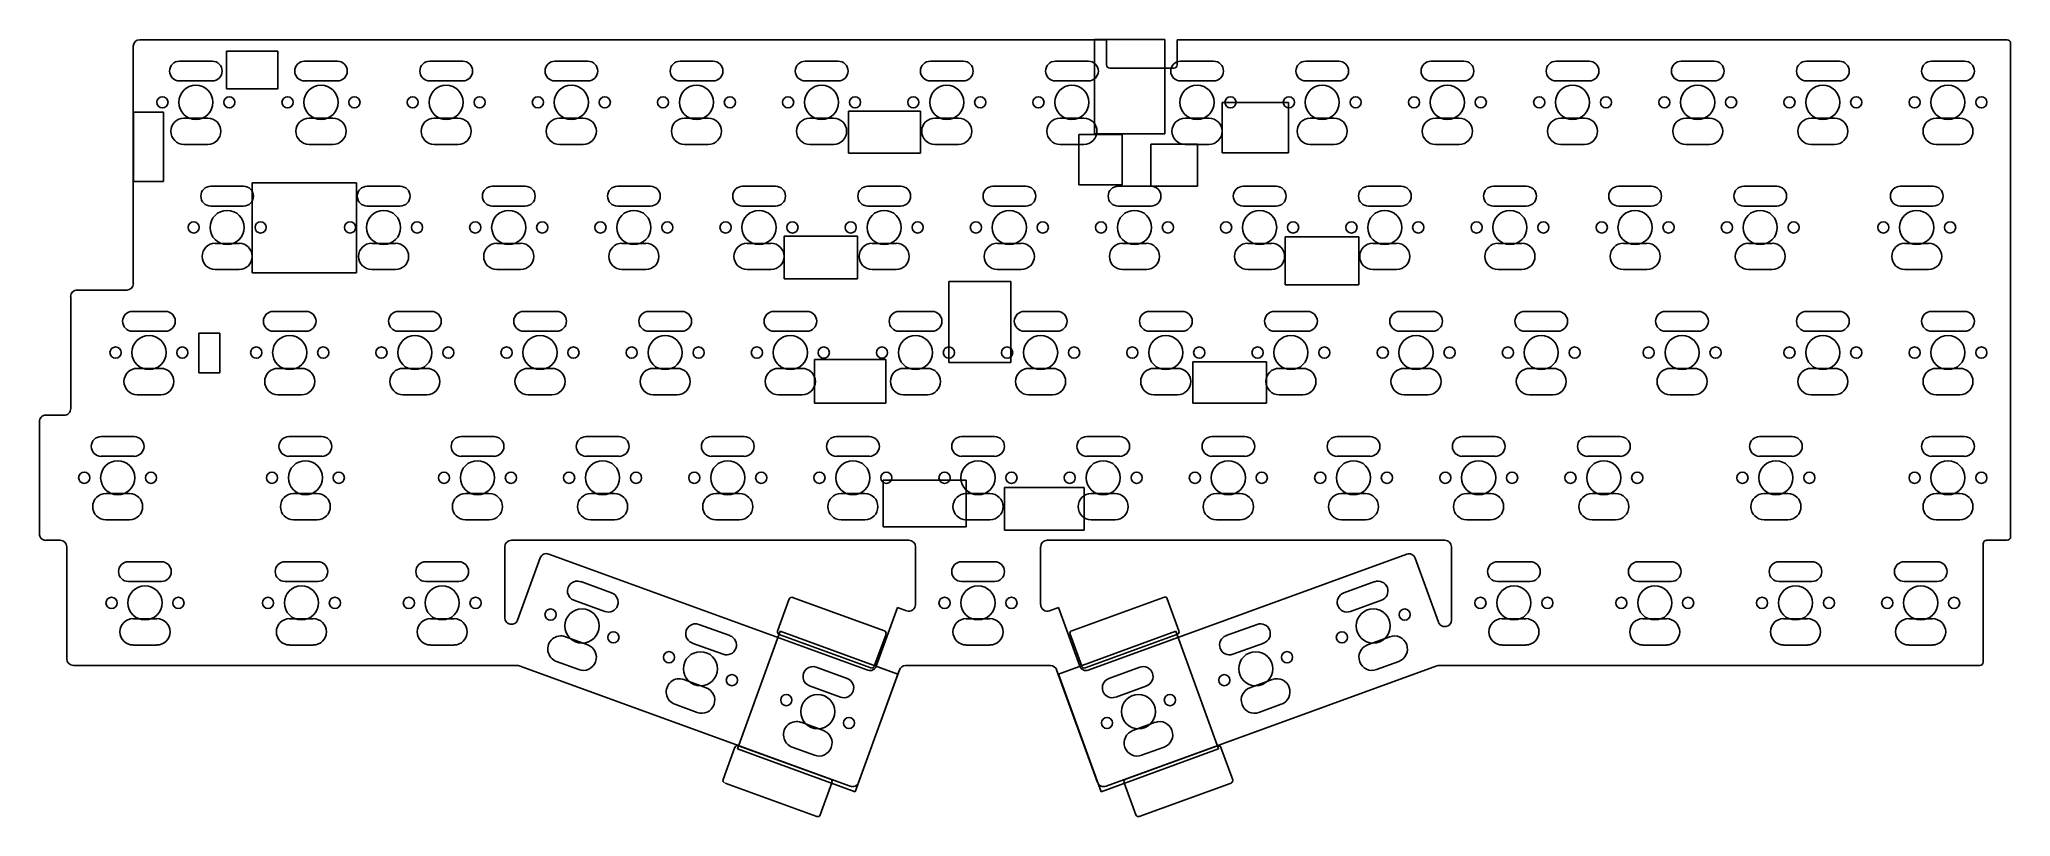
# Model space of a CAD drawing. Extents: x -0.2 to 11.6, y -4.3 to 0.4.
import ezdxf

# ---------------------------------------------------------------- set-up
doc = ezdxf.new("R2010")
doc.units = 0
doc.header["$MEASUREMENT"] = 0
doc.layers.add('BLACK', color=7, linetype='CONTINUOUS')

msp = doc.modelspace()

# ---------------------------------------------------------------- linework, layer by layer
at = {"layer": 'BLACK', "linetype": 'CONTINUOUS'}
for p, q in [((6.191, 0.374), (0.413, 0.374)), ((6.119, 0.376), (6.54, 0.376)), ((6.119, -0.188), (6.119, 0.376)), ((6.191, 0.224), (6.191, 0.374)), ((6.54, 0.376), (6.54, -0.188)), ((11.575, 0.374), (6.614, 0.374)), ((6.614, 0.374), (6.614, 0.224)), ((11.594, -2.598), (11.594, 0.354)), ((0.374, 0.335), (0.374, -1.083)), ((0.65, 0.246), (0.846, 0.246)), ((0.932, 0.306), (1.237, 0.306)), ((0.932, 0.081), (0.932, 0.306)), ((1.237, 0.306), (1.237, 0.081)), ((1.398, 0.246), (1.594, 0.246)), ((2.146, 0.246), (2.343, 0.246)), ((2.894, 0.246), (3.091, 0.246)), ((3.642, 0.246), (3.839, 0.246)), ((4.39, 0.246), (4.587, 0.246)), ((5.138, 0.246), (5.335, 0.246)), ((5.886, 0.246), (6.083, 0.246)), ((6.634, 0.246), (6.831, 0.246)), ((7.382, 0.246), (7.579, 0.246)), ((8.13, 0.246), (8.327, 0.246)), ((8.878, 0.246), (9.075, 0.246)), ((9.626, 0.246), (9.823, 0.246)), ((10.374, 0.246), (10.571, 0.246)), ((11.122, 0.246), (11.319, 0.246)), ((0.65, 0.128), (0.846, 0.128)), ((1.398, 0.128), (1.594, 0.128)), ((2.146, 0.128), (2.343, 0.128)), ((2.894, 0.128), (3.091, 0.128)), ((3.642, 0.128), (3.839, 0.128)), ((4.39, 0.128), (4.587, 0.128)), ((5.138, 0.128), (5.335, 0.128)), ((5.886, 0.128), (6.083, 0.128)), ((6.594, 0.205), (6.211, 0.205)), ((6.634, 0.128), (6.831, 0.128)), ((7.382, 0.128), (7.579, 0.128)), ((8.13, 0.128), (8.327, 0.128)), ((8.878, 0.128), (9.075, 0.128)), ((9.626, 0.128), (9.823, 0.128)), ((10.374, 0.128), (10.571, 0.128)), ((11.122, 0.128), (11.319, 0.128)), ((1.237, 0.081), (0.932, 0.081)), ((0.376, -0.059), (0.554, -0.059)), ((0.376, -0.474), (0.376, -0.059)), ((0.554, -0.059), (0.554, -0.474)), ((0.677, -0.094), (0.819, -0.094)), ((1.425, -0.094), (1.567, -0.094)), ((2.173, -0.094), (2.315, -0.094)), ((2.921, -0.094), (3.063, -0.094)), ((3.669, -0.094), (3.811, -0.094)), ((4.417, -0.094), (4.559, -0.094)), ((4.649, -0.052), (5.079, -0.052)), ((4.649, -0.304), (4.649, -0.052)), ((5.079, -0.052), (5.079, -0.304)), ((5.165, -0.094), (5.307, -0.094)), ((5.913, -0.094), (6.055, -0.094)), ((6.661, -0.094), (6.803, -0.094)), ((6.882, -0.001), (7.278, -0.001)), ((6.882, -0.302), (6.882, -0.001)), ((7.278, -0.001), (7.278, -0.302)), ((7.409, -0.094), (7.551, -0.094)), ((8.157, -0.094), (8.299, -0.094)), ((8.906, -0.094), (9.047, -0.094)), ((9.654, -0.094), (9.795, -0.094)), ((10.402, -0.094), (10.543, -0.094)), ((11.15, -0.094), (11.291, -0.094)), ((6.025, -0.193), (6.284, -0.193)), ((6.025, -0.493), (6.025, -0.193)), ((6.54, -0.188), (6.119, -0.188)), ((6.284, -0.193), (6.284, -0.493)), ((0.677, -0.252), (0.819, -0.252)), ((1.425, -0.252), (1.567, -0.252)), ((2.173, -0.252), (2.315, -0.252)), ((2.921, -0.252), (3.063, -0.252)), ((3.669, -0.252), (3.811, -0.252)), ((4.417, -0.252), (4.559, -0.252)), ((5.079, -0.304), (4.649, -0.304)), ((5.165, -0.252), (5.307, -0.252)), ((5.913, -0.252), (6.055, -0.252)), ((6.455, -0.25), (6.734, -0.25)), ((6.455, -0.502), (6.455, -0.25)), ((6.661, -0.252), (6.803, -0.252)), ((6.734, -0.25), (6.734, -0.502)), ((7.278, -0.302), (6.882, -0.302)), ((7.409, -0.252), (7.551, -0.252)), ((8.157, -0.252), (8.299, -0.252)), ((8.906, -0.252), (9.047, -0.252)), ((9.654, -0.252), (9.795, -0.252)), ((10.402, -0.252), (10.543, -0.252)), ((11.15, -0.252), (11.291, -0.252)), ((0.554, -0.474), (0.376, -0.474)), ((0.837, -0.502), (1.033, -0.502)), ((1.085, -0.481), (1.709, -0.481)), ((1.085, -1.019), (1.085, -0.481)), ((1.709, -0.481), (1.709, -1.019)), ((1.772, -0.502), (1.969, -0.502)), ((2.52, -0.502), (2.717, -0.502)), ((3.268, -0.502), (3.465, -0.502)), ((4.016, -0.502), (4.213, -0.502)), ((4.764, -0.502), (4.961, -0.502)), ((5.512, -0.502), (5.709, -0.502)), ((6.284, -0.493), (6.025, -0.493)), ((6.26, -0.502), (6.457, -0.502)), ((6.734, -0.502), (6.455, -0.502)), ((7.008, -0.502), (7.205, -0.502)), ((7.756, -0.502), (7.953, -0.502)), ((8.504, -0.502), (8.701, -0.502)), ((9.252, -0.502), (9.449, -0.502)), ((10, -0.502), (10.197, -0.502)), ((10.935, -0.502), (11.132, -0.502)), ((0.837, -0.62), (1.033, -0.62)), ((1.772, -0.62), (1.969, -0.62)), ((2.52, -0.62), (2.717, -0.62)), ((3.268, -0.62), (3.465, -0.62)), ((4.016, -0.62), (4.213, -0.62)), ((4.764, -0.62), (4.961, -0.62)), ((5.512, -0.62), (5.709, -0.62)), ((6.26, -0.62), (6.457, -0.62)), ((7.008, -0.62), (7.205, -0.62)), ((7.756, -0.62), (7.953, -0.62)), ((8.504, -0.62), (8.701, -0.62)), ((9.252, -0.62), (9.449, -0.62)), ((10, -0.62), (10.197, -0.62)), ((10.935, -0.62), (11.132, -0.62)), ((4.265, -0.801), (4.703, -0.801)), ((4.265, -1.055), (4.265, -0.801)), ((4.703, -0.801), (4.703, -1.055)), ((7.258, -0.804), (7.7, -0.804)), ((7.258, -1.091), (7.258, -0.804)), ((7.7, -0.804), (7.7, -1.091)), ((0.864, -0.843), (1.006, -0.843)), ((1.799, -0.843), (1.941, -0.843)), ((2.547, -0.843), (2.689, -0.843)), ((3.295, -0.843), (3.437, -0.843)), ((4.043, -0.843), (4.185, -0.843)), ((4.791, -0.843), (4.933, -0.843)), ((5.539, -0.843), (5.681, -0.843)), ((6.287, -0.843), (6.429, -0.843)), ((7.035, -0.843), (7.177, -0.843)), ((7.783, -0.843), (7.925, -0.843)), ((8.531, -0.843), (8.673, -0.843)), ((9.28, -0.843), (9.421, -0.843)), ((10.028, -0.843), (10.169, -0.843)), ((10.963, -0.843), (11.104, -0.843)), ((0.864, -1), (1.006, -1)), ((1.709, -1.019), (1.085, -1.019)), ((1.799, -1), (1.941, -1)), ((2.547, -1), (2.689, -1)), ((3.295, -1), (3.437, -1)), ((4.043, -1), (4.185, -1)), ((4.703, -1.055), (4.265, -1.055)), ((4.791, -1), (4.933, -1)), ((5.539, -1), (5.681, -1)), ((6.287, -1), (6.429, -1)), ((7.035, -1), (7.177, -1)), ((7.783, -1), (7.925, -1)), ((8.531, -1), (8.673, -1)), ((9.28, -1), (9.421, -1)), ((10.028, -1), (10.169, -1)), ((10.963, -1), (11.104, -1)), ((0, -1.831), (0, -1.161)), ((0.039, -1.122), (0.335, -1.122)), ((5.249, -1.072), (5.619, -1.072)), ((5.249, -1.555), (5.249, -1.072)), ((5.619, -1.072), (5.619, -1.555)), ((7.7, -1.091), (7.258, -1.091)), ((0.369, -1.25), (0.566, -1.25)), ((1.211, -1.25), (1.407, -1.25)), ((1.959, -1.25), (2.156, -1.25)), ((2.707, -1.25), (2.904, -1.25)), ((3.455, -1.25), (3.652, -1.25)), ((4.203, -1.25), (4.4, -1.25)), ((4.951, -1.25), (5.148, -1.25)), ((5.699, -1.25), (5.896, -1.25)), ((6.447, -1.25), (6.644, -1.25)), ((7.195, -1.25), (7.392, -1.25)), ((7.943, -1.25), (8.14, -1.25)), ((8.691, -1.25), (8.888, -1.25)), ((9.532, -1.25), (9.729, -1.25)), ((10.374, -1.25), (10.571, -1.25)), ((11.122, -1.25), (11.319, -1.25)), ((0.369, -1.368), (0.566, -1.368)), ((0.765, -1.379), (0.892, -1.379)), ((0.765, -1.616), (0.765, -1.379)), ((0.892, -1.379), (0.892, -1.616)), ((1.211, -1.368), (1.407, -1.368)), ((1.959, -1.368), (2.156, -1.368)), ((2.707, -1.368), (2.904, -1.368)), ((3.455, -1.368), (3.652, -1.368)), ((4.203, -1.368), (4.4, -1.368)), ((4.951, -1.368), (5.148, -1.368)), ((5.699, -1.368), (5.896, -1.368)), ((6.447, -1.368), (6.644, -1.368)), ((7.195, -1.368), (7.392, -1.368)), ((7.943, -1.368), (8.14, -1.368)), ((8.691, -1.368), (8.888, -1.368)), ((9.532, -1.368), (9.729, -1.368)), ((10.374, -1.368), (10.571, -1.368)), ((11.122, -1.368), (11.319, -1.368)), ((0.397, -1.591), (0.538, -1.591)), ((0.892, -1.616), (0.765, -1.616)), ((1.238, -1.591), (1.38, -1.591)), ((1.986, -1.591), (2.128, -1.591)), ((2.734, -1.591), (2.876, -1.591)), ((3.482, -1.591), (3.624, -1.591)), ((4.23, -1.591), (4.372, -1.591)), ((4.446, -1.537), (4.872, -1.537)), ((4.446, -1.799), (4.446, -1.537)), ((4.872, -1.537), (4.872, -1.799)), ((4.978, -1.591), (5.12, -1.591)), ((5.619, -1.555), (5.249, -1.555)), ((5.726, -1.591), (5.868, -1.591)), ((6.474, -1.591), (6.616, -1.591)), ((6.707, -1.552), (7.148, -1.552)), ((6.707, -1.799), (6.707, -1.552)), ((7.148, -1.552), (7.148, -1.799)), ((7.222, -1.591), (7.364, -1.591)), ((7.97, -1.591), (8.112, -1.591)), ((8.719, -1.591), (8.86, -1.591)), ((9.56, -1.591), (9.702, -1.591)), ((10.402, -1.591), (10.543, -1.591)), ((11.15, -1.591), (11.291, -1.591)), ((0.397, -1.748), (0.538, -1.748)), ((1.238, -1.748), (1.38, -1.748)), ((1.986, -1.748), (2.128, -1.748)), ((2.734, -1.748), (2.876, -1.748)), ((3.482, -1.748), (3.624, -1.748)), ((4.23, -1.748), (4.372, -1.748)), ((4.978, -1.748), (5.12, -1.748)), ((5.726, -1.748), (5.868, -1.748)), ((6.474, -1.748), (6.616, -1.748)), ((7.222, -1.748), (7.364, -1.748)), ((7.97, -1.748), (8.112, -1.748)), ((8.719, -1.748), (8.86, -1.748)), ((9.56, -1.748), (9.702, -1.748)), ((10.402, -1.748), (10.543, -1.748)), ((11.15, -1.748), (11.291, -1.748)), ((-0.148, -1.87), (-0.039, -1.87)), ((4.872, -1.799), (4.446, -1.799)), ((7.148, -1.799), (6.707, -1.799)), ((-0.187, -2.579), (-0.187, -1.909)), ((0.182, -1.998), (0.379, -1.998)), ((1.304, -1.998), (1.501, -1.998)), ((2.333, -1.998), (2.53, -1.998)), ((3.081, -1.998), (3.278, -1.998)), ((3.829, -1.998), (4.026, -1.998)), ((4.577, -1.998), (4.774, -1.998)), ((5.325, -1.998), (5.522, -1.998)), ((6.073, -1.998), (6.27, -1.998)), ((6.821, -1.998), (7.018, -1.998)), ((7.569, -1.998), (7.766, -1.998)), ((8.317, -1.998), (8.514, -1.998)), ((9.065, -1.998), (9.262, -1.998)), ((10.094, -1.998), (10.29, -1.998)), ((11.122, -1.998), (11.319, -1.998)), ((0.182, -2.116), (0.379, -2.116)), ((1.304, -2.116), (1.501, -2.116)), ((2.333, -2.116), (2.53, -2.116)), ((3.081, -2.116), (3.278, -2.116)), ((3.829, -2.116), (4.026, -2.116)), ((4.577, -2.116), (4.774, -2.116)), ((5.325, -2.116), (5.522, -2.116)), ((6.073, -2.116), (6.27, -2.116)), ((6.821, -2.116), (7.018, -2.116)), ((7.569, -2.116), (7.766, -2.116)), ((8.317, -2.116), (8.514, -2.116)), ((9.065, -2.116), (9.262, -2.116)), ((10.094, -2.116), (10.29, -2.116)), ((11.122, -2.116), (11.319, -2.116)), ((0.21, -2.339), (0.351, -2.339)), ((1.332, -2.339), (1.473, -2.339)), ((2.36, -2.339), (2.502, -2.339)), ((3.108, -2.339), (3.25, -2.339)), ((3.856, -2.339), (3.998, -2.339)), ((4.604, -2.339), (4.746, -2.339)), ((4.857, -2.259), (5.352, -2.259)), ((4.857, -2.537), (4.857, -2.259)), ((5.352, -2.259), (5.352, -2.537)), ((5.352, -2.339), (5.494, -2.339)), ((5.581, -2.303), (6.057, -2.303)), ((5.581, -2.558), (5.581, -2.303)), ((6.057, -2.303), (6.057, -2.558)), ((6.1, -2.339), (6.242, -2.339)), ((6.848, -2.339), (6.99, -2.339)), ((7.596, -2.339), (7.738, -2.339)), ((8.344, -2.339), (8.486, -2.339)), ((9.093, -2.339), (9.234, -2.339)), ((10.121, -2.339), (10.263, -2.339)), ((11.15, -2.339), (11.291, -2.339)), ((0.21, -2.496), (0.351, -2.496)), ((1.332, -2.496), (1.473, -2.496)), ((2.36, -2.496), (2.502, -2.496)), ((3.108, -2.496), (3.25, -2.496)), ((3.856, -2.496), (3.998, -2.496)), ((4.604, -2.496), (4.746, -2.496)), ((5.352, -2.537), (4.857, -2.537)), ((5.352, -2.496), (5.494, -2.496)), ((6.057, -2.558), (5.581, -2.558)), ((6.1, -2.496), (6.242, -2.496)), ((6.848, -2.496), (6.99, -2.496)), ((7.596, -2.496), (7.738, -2.496)), ((8.344, -2.496), (8.486, -2.496)), ((9.093, -2.496), (9.234, -2.496)), ((10.121, -2.496), (10.263, -2.496)), ((11.15, -2.496), (11.291, -2.496)), ((-0.063, -2.618), (-0.148, -2.618)), ((-0.024, -3.327), (-0.024, -2.657)), ((2.594, -2.657), (2.594, -3.081)), ((4.675, -2.618), (2.634, -2.618)), ((2.857, -2.7), (4.764, -3.394)), ((5.01, -2.618), (4.675, -2.618)), ((5.049, -3.002), (5.049, -2.657)), ((5.797, -3.002), (5.797, -2.657)), ((5.837, -2.618), (6.171, -2.618)), ((7.985, -2.701), (6.082, -3.394)), ((6.171, -2.618), (8.213, -2.618)), ((8.252, -2.657), (8.252, -3.095)), ((11.431, -3.346), (11.431, -2.638)), ((11.451, -2.618), (11.575, -2.618)), ((0.345, -2.746), (0.542, -2.746)), ((1.281, -2.746), (1.477, -2.746)), ((2.122, -2.746), (2.319, -2.746)), ((2.671, -3.095), (2.806, -2.723)), ((5.325, -2.746), (5.522, -2.746)), ((8.176, -3.108), (8.036, -2.725)), ((8.528, -2.746), (8.724, -2.746)), ((9.369, -2.746), (9.566, -2.746)), ((10.211, -2.746), (10.407, -2.746)), ((10.959, -2.746), (11.156, -2.746)), ((0.345, -2.864), (0.542, -2.864)), ((1.281, -2.864), (1.477, -2.864)), ((2.122, -2.864), (2.319, -2.864)), ((3.048, -2.865), (3.233, -2.932)), ((5.325, -2.864), (5.522, -2.864)), ((7.609, -2.932), (7.794, -2.865)), ((8.528, -2.864), (8.724, -2.864)), ((9.369, -2.864), (9.566, -2.864)), ((10.211, -2.864), (10.407, -2.864)), ((10.959, -2.864), (11.156, -2.864)), ((3.007, -2.976), (3.192, -3.043)), ((4.295, -2.968), (4.225, -3.161)), ((4.315, -2.959), (4.864, -3.159)), ((4.815, -3.37), (4.942, -3.02)), ((4.942, -3.02), (4.996, -3.039)), ((5.904, -3.02), (5.85, -3.039)), ((6.032, -3.37), (5.904, -3.02)), ((6.531, -2.959), (5.983, -3.159)), ((6.554, -2.967), (6.624, -3.16)), ((7.649, -3.043), (7.834, -2.976)), ((0.373, -3.087), (0.515, -3.087)), ((1.308, -3.087), (1.45, -3.087)), ((2.15, -3.087), (2.291, -3.087)), ((3.755, -3.121), (3.94, -3.188)), ((3.985, -3.865), (4.241, -3.162)), ((4.234, -3.181), (4.783, -3.381)), ((4.241, -3.162), (4.944, -3.418)), ((4.803, -3.371), (4.873, -3.179)), ((5.352, -3.087), (5.494, -3.087)), ((5.903, -3.418), (6.605, -3.162)), ((5.973, -3.179), (6.043, -3.371)), ((6.612, -3.181), (6.064, -3.381)), ((6.605, -3.162), (6.861, -3.865)), ((6.906, -3.188), (7.091, -3.121)), ((8.555, -3.087), (8.697, -3.087)), ((9.397, -3.087), (9.538, -3.087)), ((10.238, -3.087), (10.38, -3.087)), ((10.986, -3.087), (11.128, -3.087)), ((0.373, -3.244), (0.515, -3.244)), ((1.308, -3.244), (1.45, -3.244)), ((2.15, -3.244), (2.291, -3.244)), ((2.957, -3.194), (3.09, -3.243)), ((3.715, -3.232), (3.9, -3.299)), ((5.352, -3.244), (5.494, -3.244)), ((6.946, -3.299), (7.131, -3.232)), ((7.751, -3.243), (7.884, -3.194)), ((8.555, -3.244), (8.697, -3.244)), ((9.397, -3.244), (9.538, -3.244)), ((10.238, -3.244), (10.38, -3.244)), ((10.986, -3.244), (11.128, -3.244)), ((2.667, -3.366), (0.016, -3.366)), ((4.658, -4.088), (2.68, -3.369)), ((2.903, -3.342), (3.037, -3.391)), ((4.456, -3.377), (4.641, -3.444)), ((4.953, -3.392), (4.709, -4.065)), ((5.423, -3.366), (4.99, -3.366)), ((5.423, -3.366), (5.856, -3.366)), ((5.893, -3.392), (6.138, -4.065)), ((6.188, -4.088), (8.166, -3.369)), ((6.205, -3.444), (6.39, -3.377)), ((7.805, -3.391), (7.938, -3.342)), ((8.18, -3.366), (11.411, -3.366)), ((3.665, -3.45), (3.798, -3.499)), ((4.416, -3.488), (4.601, -3.555)), ((4.944, -3.418), (4.688, -4.121)), ((6.158, -4.121), (5.903, -3.418)), ((6.246, -3.555), (6.431, -3.488)), ((7.048, -3.499), (7.182, -3.45)), ((3.611, -3.598), (3.744, -3.647)), ((7.102, -3.647), (7.235, -3.598)), ((4.366, -3.706), (4.499, -3.755)), ((6.348, -3.755), (6.481, -3.706)), ((3.899, -4.048), (3.969, -3.855)), ((4.688, -4.121), (3.985, -3.865)), ((3.992, -3.847), (4.541, -4.046)), ((4.312, -3.854), (4.445, -3.903)), ((6.861, -3.865), (6.158, -4.121)), ((6.855, -3.847), (6.306, -4.046)), ((6.401, -3.903), (6.535, -3.854)), ((6.945, -4.049), (6.875, -3.856)), ((3.911, -4.069), (4.46, -4.268)), ((4.48, -4.259), (4.55, -4.067)), ((6.296, -4.067), (6.366, -4.259)), ((6.935, -4.069), (6.387, -4.268))]:
    msp.add_line(p, q, dxfattribs=at)
at = {"layer": 'BLACK'}
for centre, radius in [((0.548, 0), 0.0335), ((0.748, 0), 0.102), ((0.948, 0), 0.0335), ((1.296, 0), 0.0335), ((1.496, 0), 0.102), ((1.696, 0), 0.0335), ((2.044, 0), 0.0335), ((2.244, 0), 0.102), ((2.444, 0), 0.0335), ((2.792, 0), 0.0335), ((2.992, 0), 0.102), ((3.192, 0), 0.0335), ((3.54, 0), 0.0335), ((3.74, 0), 0.102), ((3.94, 0), 0.0335), ((4.288, 0), 0.0335), ((4.488, 0), 0.102), ((4.688, 0), 0.0335), ((5.036, 0), 0.0335), ((5.236, 0), 0.102), ((5.436, 0), 0.0335), ((5.784, 0), 0.0335), ((5.984, 0), 0.102), ((6.732, 0), 0.102), ((6.932, 0), 0.0335), ((7.281, 0), 0.0335), ((7.48, 0), 0.102), ((7.68, 0), 0.0335), ((8.029, 0), 0.0335), ((8.228, 0), 0.102), ((8.428, 0), 0.0335), ((8.777, 0), 0.0335), ((8.976, 0), 0.102), ((9.176, 0), 0.0335), ((9.525, 0), 0.0335), ((9.724, 0), 0.102), ((9.924, 0), 0.0335), ((10.273, 0), 0.0335), ((10.472, 0), 0.102), ((10.672, 0), 0.0335), ((11.021, 0), 0.0335), ((11.22, 0), 0.102), ((11.42, 0), 0.0335), ((0.935, -0.748), 0.102), ((1.87, -0.748), 0.102), ((2.618, -0.748), 0.102), ((3.366, -0.748), 0.102), ((4.114, -0.748), 0.102), ((4.862, -0.748), 0.102), ((5.61, -0.748), 0.102), ((6.358, -0.748), 0.102), ((7.106, -0.748), 0.102), ((7.854, -0.748), 0.102), ((8.602, -0.748), 0.102), ((9.35, -0.748), 0.102), ((10.098, -0.748), 0.102), ((11.033, -0.748), 0.102), ((0.735, -0.748), 0.0335), ((1.135, -0.748), 0.0335), ((1.67, -0.748), 0.0335), ((2.07, -0.748), 0.0335), ((2.418, -0.748), 0.0335), ((2.818, -0.748), 0.0335), ((3.166, -0.748), 0.0335), ((3.566, -0.748), 0.0335), ((3.914, -0.748), 0.0335), ((4.314, -0.748), 0.0335), ((4.662, -0.748), 0.0335), ((5.062, -0.748), 0.0335), ((5.41, -0.748), 0.0335), ((5.81, -0.748), 0.0335), ((6.158, -0.748), 0.0335), ((6.558, -0.748), 0.0335), ((6.906, -0.748), 0.0335), ((7.306, -0.748), 0.0335), ((7.655, -0.748), 0.0335), ((8.054, -0.748), 0.0335), ((8.403, -0.748), 0.0335), ((8.802, -0.748), 0.0335), ((9.151, -0.748), 0.0335), ((9.55, -0.748), 0.0335), ((9.899, -0.748), 0.0335), ((10.298, -0.748), 0.0335), ((10.834, -0.748), 0.0335), ((11.233, -0.748), 0.0335), ((0.468, -1.496), 0.102), ((1.309, -1.496), 0.102), ((2.057, -1.496), 0.102), ((2.805, -1.496), 0.102), ((3.553, -1.496), 0.102), ((4.301, -1.496), 0.102), ((5.049, -1.496), 0.102), ((5.797, -1.496), 0.102), ((6.545, -1.496), 0.102), ((7.293, -1.496), 0.102), ((8.041, -1.496), 0.102), ((8.789, -1.496), 0.102), ((9.631, -1.496), 0.102), ((10.472, -1.496), 0.102), ((11.22, -1.496), 0.102), ((0.268, -1.496), 0.0335), ((0.667, -1.496), 0.0335), ((1.109, -1.496), 0.0335), ((1.509, -1.496), 0.0335), ((1.857, -1.496), 0.0335), ((2.257, -1.496), 0.0335), ((2.605, -1.496), 0.0335), ((3.005, -1.496), 0.0335), ((3.353, -1.496), 0.0335), ((3.753, -1.496), 0.0335), ((4.101, -1.496), 0.0335), ((4.501, -1.496), 0.0335), ((4.849, -1.496), 0.0335), ((5.249, -1.496), 0.0335), ((5.597, -1.496), 0.0335), ((5.997, -1.496), 0.0335), ((6.345, -1.496), 0.0335), ((6.745, -1.496), 0.0335), ((7.094, -1.496), 0.0335), ((7.493, -1.496), 0.0335), ((7.842, -1.496), 0.0335), ((8.241, -1.496), 0.0335), ((8.59, -1.496), 0.0335), ((8.989, -1.496), 0.0335), ((9.431, -1.496), 0.0335), ((9.831, -1.496), 0.0335), ((10.273, -1.496), 0.0335), ((10.672, -1.496), 0.0335), ((11.021, -1.496), 0.0335), ((11.42, -1.496), 0.0335), ((0.081, -2.244), 0.0335), ((0.281, -2.244), 0.102), ((0.48, -2.244), 0.0335), ((1.203, -2.244), 0.0335), ((1.403, -2.244), 0.102), ((1.602, -2.244), 0.0335), ((2.231, -2.244), 0.0335), ((2.431, -2.244), 0.102), ((2.631, -2.244), 0.0335), ((2.979, -2.244), 0.0335), ((3.179, -2.244), 0.102), ((3.379, -2.244), 0.0335), ((3.727, -2.244), 0.0335), ((3.927, -2.244), 0.102), ((4.127, -2.244), 0.0335), ((4.475, -2.244), 0.0335), ((4.675, -2.244), 0.102), ((4.875, -2.244), 0.0335), ((5.223, -2.244), 0.0335), ((5.423, -2.244), 0.102), ((5.623, -2.244), 0.0335), ((5.971, -2.244), 0.0335), ((6.171, -2.244), 0.102), ((6.371, -2.244), 0.0335), ((6.719, -2.244), 0.0335), ((6.919, -2.244), 0.102), ((7.119, -2.244), 0.0335), ((7.468, -2.244), 0.0335), ((7.667, -2.244), 0.102), ((7.867, -2.244), 0.0335), ((8.216, -2.244), 0.0335), ((8.415, -2.244), 0.102), ((8.615, -2.244), 0.0335), ((8.964, -2.244), 0.0335), ((9.163, -2.244), 0.102), ((9.363, -2.244), 0.0335), ((9.992, -2.244), 0.0335), ((10.192, -2.244), 0.102), ((10.392, -2.244), 0.0335), ((11.021, -2.244), 0.0335), ((11.22, -2.244), 0.102), ((11.42, -2.244), 0.0335), ((0.444, -2.992), 0.102), ((1.379, -2.992), 0.102), ((2.22, -2.992), 0.102), ((5.423, -2.992), 0.102), ((8.626, -2.992), 0.102), ((9.468, -2.992), 0.102), ((10.309, -2.992), 0.102), ((11.057, -2.992), 0.102), ((0.244, -2.992), 0.0335), ((0.644, -2.992), 0.0335), ((1.179, -2.992), 0.0335), ((1.579, -2.992), 0.0335), ((2.021, -2.992), 0.0335), ((2.42, -2.992), 0.0335), ((2.868, -3.062), 0.0335), ((3.056, -3.13), 0.102), ((5.223, -2.992), 0.0335), ((5.623, -2.992), 0.0335), ((7.785, -3.13), 0.102), ((7.973, -3.062), 0.0335), ((8.426, -2.992), 0.0335), ((8.826, -2.992), 0.0335), ((9.268, -2.992), 0.0335), ((9.667, -2.992), 0.0335), ((10.109, -2.992), 0.0335), ((10.509, -2.992), 0.0335), ((10.857, -2.992), 0.0335), ((11.257, -2.992), 0.0335), ((3.244, -3.198), 0.0335), ((7.598, -3.198), 0.0335), ((3.576, -3.317), 0.0335), ((3.764, -3.386), 0.102), ((7.083, -3.386), 0.102), ((7.27, -3.317), 0.0335), ((3.952, -3.454), 0.0335), ((6.895, -3.454), 0.0335), ((4.277, -3.573), 0.0335), ((4.465, -3.642), 0.102), ((6.382, -3.642), 0.102), ((6.57, -3.573), 0.0335), ((4.652, -3.71), 0.0335), ((6.194, -3.71), 0.0335)]:
    msp.add_circle(centre, radius, dxfattribs=at)
for centre, radius, start, end in [((0.413, 0.335), 0.0394, 90, 180), ((11.575, 0.354), 0.0197, 0, 90), ((0.65, 0.187), 0.0591, -270, -90), ((0.846, 0.187), 0.0591, -90, 90), ((1.398, 0.187), 0.0591, -270, -90), ((1.594, 0.187), 0.0591, -90, 90), ((2.146, 0.187), 0.0591, -270, -90), ((2.343, 0.187), 0.0591, -90, 90), ((2.894, 0.187), 0.0591, -270, -90), ((3.091, 0.187), 0.0591, -90, 90), ((3.642, 0.187), 0.0591, -270, -90), ((3.839, 0.187), 0.0591, -90, 90), ((4.39, 0.187), 0.0591, -270, -90), ((4.587, 0.187), 0.0591, -90, 90), ((5.138, 0.187), 0.0591, -270, -90), ((5.335, 0.187), 0.0591, -90, 90), ((5.886, 0.187), 0.0591, -270, -90), ((6.083, 0.187), 0.0591, -90, 90), ((6.634, 0.187), 0.0591, -270, -90), ((6.831, 0.187), 0.0591, -90, 90), ((7.382, 0.187), 0.0591, -270, -90), ((7.579, 0.187), 0.0591, -90, 90), ((8.13, 0.187), 0.0591, -270, -90), ((8.327, 0.187), 0.0591, -90, 90), ((8.878, 0.187), 0.0591, -270, -90), ((9.075, 0.187), 0.0591, -90, 90), ((9.626, 0.187), 0.0591, -270, -90), ((9.823, 0.187), 0.0591, -90, 90), ((10.374, 0.187), 0.0591, -270, -90), ((10.571, 0.187), 0.0591, -90, 90), ((11.122, 0.187), 0.0591, -270, -90), ((11.319, 0.187), 0.0591, -90, 90), ((6.211, 0.224), 0.0197, -180, -90), ((6.594, 0.224), 0.0197, -90, 0), ((0.677, -0.173), 0.0787, -270, -90), ((0.819, -0.173), 0.0787, -90, 90), ((1.425, -0.173), 0.0787, -270, -90), ((1.567, -0.173), 0.0787, -90, 90), ((2.173, -0.173), 0.0787, -270, -90), ((2.315, -0.173), 0.0787, -90, 90), ((2.921, -0.173), 0.0787, -270, -90), ((3.063, -0.173), 0.0787, -90, 90), ((3.669, -0.173), 0.0787, -270, -90), ((3.811, -0.173), 0.0787, -90, 90), ((4.417, -0.173), 0.0787, -270, -90), ((4.559, -0.173), 0.0787, -90, 90), ((5.165, -0.173), 0.0787, -270, -90), ((5.307, -0.173), 0.0787, -90, 90), ((5.913, -0.173), 0.0787, -270, -90), ((6.055, -0.173), 0.0787, -90, 90), ((6.661, -0.173), 0.0787, -270, -90), ((6.803, -0.173), 0.0787, -90, 90), ((7.409, -0.173), 0.0787, -270, -90), ((7.551, -0.173), 0.0787, -90, 90), ((8.157, -0.173), 0.0787, -270, -90), ((8.299, -0.173), 0.0787, -90, 90), ((8.906, -0.173), 0.0787, -270, -90), ((9.047, -0.173), 0.0787, -90, 90), ((9.654, -0.173), 0.0787, -270, -90), ((9.795, -0.173), 0.0787, -90, 90), ((10.402, -0.173), 0.0787, -270, -90), ((10.543, -0.173), 0.0787, -90, 90), ((11.15, -0.173), 0.0787, -270, -90), ((11.291, -0.173), 0.0787, -90, 90), ((0.837, -0.561), 0.0591, -270, -90), ((1.033, -0.561), 0.0591, -90, 90), ((1.772, -0.561), 0.0591, -270, -90), ((1.969, -0.561), 0.0591, -90, 90), ((2.52, -0.561), 0.0591, -270, -90), ((2.717, -0.561), 0.0591, -90, 90), ((3.268, -0.561), 0.0591, -270, -90), ((3.465, -0.561), 0.0591, -90, 90), ((4.016, -0.561), 0.0591, -270, -90), ((4.213, -0.561), 0.0591, -90, 90), ((4.764, -0.561), 0.0591, -270, -90), ((4.961, -0.561), 0.0591, -90, 90), ((5.512, -0.561), 0.0591, -270, -90), ((5.709, -0.561), 0.0591, -90, 90), ((6.26, -0.561), 0.0591, -270, -90), ((6.457, -0.561), 0.0591, -90, 90), ((7.008, -0.561), 0.0591, -270, -90), ((7.205, -0.561), 0.0591, -90, 90), ((7.756, -0.561), 0.0591, -270, -90), ((7.953, -0.561), 0.0591, -90, 90), ((8.504, -0.561), 0.0591, -270, -90), ((8.701, -0.561), 0.0591, -90, 90), ((9.252, -0.561), 0.0591, -270, -90), ((9.449, -0.561), 0.0591, -90, 90), ((10, -0.561), 0.0591, -270, -90), ((10.197, -0.561), 0.0591, -90, 90), ((10.935, -0.561), 0.0591, -270, -90), ((11.132, -0.561), 0.0591, -90, 90), ((0.864, -0.921), 0.0787, -270, -90), ((1.006, -0.921), 0.0787, -90, 90), ((1.799, -0.921), 0.0787, -270, -90), ((1.941, -0.921), 0.0787, -90, 90), ((2.547, -0.921), 0.0787, -270, -90), ((2.689, -0.921), 0.0787, -90, 90), ((3.295, -0.921), 0.0787, -270, -90), ((3.437, -0.921), 0.0787, -90, 90), ((4.043, -0.921), 0.0787, -270, -90), ((4.185, -0.921), 0.0787, -90, 90), ((4.791, -0.921), 0.0787, -270, -90), ((4.933, -0.921), 0.0787, -90, 90), ((5.539, -0.921), 0.0787, -270, -90), ((5.681, -0.921), 0.0787, -90, 90), ((6.287, -0.921), 0.0787, -270, -90), ((6.429, -0.921), 0.0787, -90, 90), ((7.035, -0.921), 0.0787, -270, -90), ((7.177, -0.921), 0.0787, -90, 90), ((7.783, -0.921), 0.0787, -270, -90), ((7.925, -0.921), 0.0787, -90, 90), ((8.531, -0.921), 0.0787, -270, -90), ((8.673, -0.921), 0.0787, -90, 90), ((9.28, -0.921), 0.0787, -270, -90), ((9.421, -0.921), 0.0787, -90, 90), ((10.028, -0.921), 0.0787, -270, -90), ((10.169, -0.921), 0.0787, -90, 90), ((10.963, -0.921), 0.0787, -270, -90), ((11.104, -0.921), 0.0787, -90, 90), ((0.039, -1.161), 0.0394, 90, 180), ((0.335, -1.083), 0.0394, -90, 0), ((0.369, -1.309), 0.0591, -270, -90), ((0.566, -1.309), 0.0591, -90, 90), ((1.211, -1.309), 0.0591, -270, -90), ((1.407, -1.309), 0.0591, -90, 90), ((1.959, -1.309), 0.0591, -270, -90), ((2.156, -1.309), 0.0591, -90, 90), ((2.707, -1.309), 0.0591, -270, -90), ((2.904, -1.309), 0.0591, -90, 90), ((3.455, -1.309), 0.0591, -270, -90), ((3.652, -1.309), 0.0591, -90, 90), ((4.203, -1.309), 0.0591, -270, -90), ((4.4, -1.309), 0.0591, -90, 90), ((4.951, -1.309), 0.0591, -270, -90), ((5.148, -1.309), 0.0591, -90, 90), ((5.699, -1.309), 0.0591, -270, -90), ((5.896, -1.309), 0.0591, -90, 90), ((6.447, -1.309), 0.0591, -270, -90), ((6.644, -1.309), 0.0591, -90, 90), ((7.195, -1.309), 0.0591, -270, -90), ((7.392, -1.309), 0.0591, -90, 90), ((7.943, -1.309), 0.0591, -270, -90), ((8.14, -1.309), 0.0591, -90, 90), ((8.691, -1.309), 0.0591, -270, -90), ((8.888, -1.309), 0.0591, -90, 90), ((9.532, -1.309), 0.0591, -270, -90), ((9.729, -1.309), 0.0591, -90, 90), ((10.374, -1.309), 0.0591, -270, -90), ((10.571, -1.309), 0.0591, -90, 90), ((11.122, -1.309), 0.0591, -270, -90), ((11.319, -1.309), 0.0591, -90, 90), ((0.397, -1.669), 0.0787, -270, -90), ((0.538, -1.669), 0.0787, -90, 90), ((1.238, -1.669), 0.0787, -270, -90), ((1.38, -1.669), 0.0787, -90, 90), ((1.986, -1.669), 0.0787, -270, -90), ((2.128, -1.669), 0.0787, -90, 90), ((2.734, -1.669), 0.0787, -270, -90), ((2.876, -1.669), 0.0787, -90, 90), ((3.482, -1.669), 0.0787, -270, -90), ((3.624, -1.669), 0.0787, -90, 90), ((4.23, -1.669), 0.0787, -270, -90), ((4.372, -1.669), 0.0787, -90, 90), ((4.978, -1.669), 0.0787, -270, -90), ((5.12, -1.669), 0.0787, -90, 90), ((5.726, -1.669), 0.0787, -270, -90), ((5.868, -1.669), 0.0787, -90, 90), ((6.474, -1.669), 0.0787, -270, -90), ((6.616, -1.669), 0.0787, -90, 90), ((7.222, -1.669), 0.0787, -270, -90), ((7.364, -1.669), 0.0787, -90, 90), ((7.97, -1.669), 0.0787, -270, -90), ((8.112, -1.669), 0.0787, -90, 90), ((8.719, -1.669), 0.0787, -270, -90), ((8.86, -1.669), 0.0787, -90, 90), ((9.56, -1.669), 0.0787, -270, -90), ((9.702, -1.669), 0.0787, -90, 90), ((10.402, -1.669), 0.0787, -270, -90), ((10.543, -1.669), 0.0787, -90, 90), ((11.15, -1.669), 0.0787, -270, -90), ((11.291, -1.669), 0.0787, -90, 90), ((-0.148, -1.909), 0.0394, -270.0001, -179.9999), ((-0.039, -1.831), 0.0394, -90.0001, 0.0001), ((0.182, -2.057), 0.0591, -270, -90), ((0.379, -2.057), 0.0591, -90, 90), ((1.304, -2.057), 0.0591, -270, -90), ((1.501, -2.057), 0.0591, -90, 90), ((2.333, -2.057), 0.0591, -270, -90), ((2.53, -2.057), 0.0591, -90, 90), ((3.081, -2.057), 0.0591, -270, -90), ((3.278, -2.057), 0.0591, -90, 90), ((3.829, -2.057), 0.0591, -270, -90), ((4.026, -2.057), 0.0591, -90, 90), ((4.577, -2.057), 0.0591, -270, -90), ((4.774, -2.057), 0.0591, -90, 90), ((5.325, -2.057), 0.0591, -270, -90), ((5.522, -2.057), 0.0591, -90, 90), ((6.073, -2.057), 0.0591, -270, -90), ((6.27, -2.057), 0.0591, -90, 90), ((6.821, -2.057), 0.0591, -270, -90), ((7.018, -2.057), 0.0591, -90, 90), ((7.569, -2.057), 0.0591, -270, -90), ((7.766, -2.057), 0.0591, -90, 90), ((8.317, -2.057), 0.0591, -270, -90), ((8.514, -2.057), 0.0591, -90, 90), ((9.065, -2.057), 0.0591, -270, -90), ((9.262, -2.057), 0.0591, -90, 90), ((10.094, -2.057), 0.0591, -270, -90), ((10.29, -2.057), 0.0591, -90, 90), ((11.122, -2.057), 0.0591, -270, -90), ((11.319, -2.057), 0.0591, -90, 90), ((0.21, -2.417), 0.0787, -270, -90), ((0.351, -2.417), 0.0787, -90, 90), ((1.332, -2.417), 0.0787, -270, -90), ((1.473, -2.417), 0.0787, -90, 90), ((2.36, -2.417), 0.0787, -270, -90), ((2.502, -2.417), 0.0787, -90, 90), ((3.108, -2.417), 0.0787, -270, -90), ((3.25, -2.417), 0.0787, -90, 90), ((3.856, -2.417), 0.0787, -270, -90), ((3.998, -2.417), 0.0787, -90, 90), ((4.604, -2.417), 0.0787, -270, -90), ((4.746, -2.417), 0.0787, -90, 90), ((5.352, -2.417), 0.0787, -270, -90), ((5.494, -2.417), 0.0787, -90, 90), ((6.1, -2.417), 0.0787, -270, -90), ((6.242, -2.417), 0.0787, -90, 90), ((6.848, -2.417), 0.0787, -270, -90), ((6.99, -2.417), 0.0787, -90, 90), ((7.596, -2.417), 0.0787, -270, -90), ((7.738, -2.417), 0.0787, -90, 90), ((8.344, -2.417), 0.0787, -270, -90), ((8.486, -2.417), 0.0787, -90, 90), ((9.093, -2.417), 0.0787, -270, -90), ((9.234, -2.417), 0.0787, -90, 90), ((10.121, -2.417), 0.0787, -270, -90), ((10.263, -2.417), 0.0787, -90, 90), ((11.15, -2.417), 0.0787, -270, -90), ((11.291, -2.417), 0.0787, -90, 90), ((-0.148, -2.579), 0.0394, -180.0001, -89.9999), ((-0.063, -2.657), 0.0394, -0.0001, 90.0001), ((2.634, -2.657), 0.0394, 90, 180), ((2.843, -2.737), 0.0394, 69.9982, 160.0043), ((5.01, -2.657), 0.0394, 0, 90), ((5.837, -2.657), 0.0394, 90, 180), ((7.999, -2.738), 0.0394, 19.9932, 110.0074), ((8.213, -2.657), 0.0394, 0, 90), ((11.451, -2.638), 0.0197, 90, 180), ((11.575, -2.598), 0.0197, -90, 0), ((0.345, -2.805), 0.0591, -270, -90), ((0.542, -2.805), 0.0591, -90, 90), ((1.281, -2.805), 0.0591, -270, -90), ((1.477, -2.805), 0.0591, -90, 90), ((2.122, -2.805), 0.0591, -270, -90), ((2.319, -2.805), 0.0591, -90, 90), ((5.325, -2.805), 0.0591, -270, -90), ((5.522, -2.805), 0.0591, -90, 90), ((8.528, -2.805), 0.0591, -270, -90), ((8.724, -2.805), 0.0591, -90, 90), ((9.369, -2.805), 0.0591, -270, -90), ((9.566, -2.805), 0.0591, -90, 90), ((10.211, -2.805), 0.0591, -270, -90), ((10.407, -2.805), 0.0591, -90, 90), ((10.959, -2.805), 0.0591, -270, -90), ((11.156, -2.805), 0.0591, -90, 90), ((3.028, -2.921), 0.0591, -290, -110), ((3.213, -2.988), 0.0591, -110, 70), ((7.629, -2.988), 0.0591, -250, -70), ((7.814, -2.921), 0.0591, -70, 110), ((4.31, -2.974), 0.0157, 70, 160), ((5.01, -3.002), 0.0394, -110.0062, 0.0035), ((5.837, -3.002), 0.0394, -180.0035, -69.9992), ((6.539, -2.973), 0.0157, 19.9999, 109.9999), ((0.373, -3.165), 0.0787, -270, -90), ((0.515, -3.165), 0.0787, -90, 90), ((1.308, -3.165), 0.0787, -270, -90), ((1.45, -3.165), 0.0787, -90, 90), ((2.15, -3.165), 0.0787, -270, -90), ((2.291, -3.165), 0.0787, -90, 90), ((2.634, -3.081), 0.0394, -180.0022, -19.9983), ((3.735, -3.176), 0.0591, -290, -110), ((4.24, -3.166), 0.0157, -200, -110), ((4.858, -3.173), 0.0157, -20, 70), ((5.352, -3.165), 0.0787, -270, -90), ((5.494, -3.165), 0.0787, -90, 90), ((5.988, -3.173), 0.0157, -250.0001, -160), ((6.609, -3.165), 0.0157, -70.0003, 20), ((7.111, -3.176), 0.0591, -70, 110), ((8.213, -3.095), 0.0394, -159.9998, 0.0003), ((8.555, -3.165), 0.0787, -270, -90), ((8.697, -3.165), 0.0787, -90, 90), ((9.397, -3.165), 0.0787, -270, -90), ((9.538, -3.165), 0.0787, -90, 90), ((10.238, -3.165), 0.0787, -270, -90), ((10.38, -3.165), 0.0787, -90, 90), ((10.986, -3.165), 0.0787, -270, -90), ((11.128, -3.165), 0.0787, -90, 90), ((2.93, -3.268), 0.0787, -290, -110), ((3.063, -3.317), 0.0787, -110, 70), ((3.92, -3.244), 0.0591, -110, 70), ((6.926, -3.244), 0.0591, -250, -70), ((7.778, -3.317), 0.0787, -250, -70), ((7.911, -3.268), 0.0787, -70, 110), ((0.016, -3.327), 0.0394, -180, -90), ((2.667, -3.405), 0.0393, 69.9952, 90.0214), ((4.436, -3.432), 0.0591, -290, -110), ((4.778, -3.357), 0.0394, -110.0113, -19.9826), ((4.788, -3.366), 0.0157, -110, -20), ((4.99, -3.406), 0.0394, 90.0002, 160), ((5.856, -3.406), 0.0394, 20, 89.9998), ((6.069, -3.357), 0.0394, -160.014, -69.996), ((6.058, -3.366), 0.0157, -159.9998, -70.0002), ((6.41, -3.432), 0.0591, -70, 110), ((8.18, -3.405), 0.0393, 89.9786, 110.0088), ((11.411, -3.346), 0.0197, -90, 0), ((3.638, -3.524), 0.0787, -290, -110), ((3.771, -3.573), 0.0787, -110, 70), ((4.621, -3.5), 0.0591, -110, 70), ((6.225, -3.5), 0.0591, -250, -70), ((7.075, -3.573), 0.0787, -250, -70), ((7.209, -3.524), 0.0787, -70, 110), ((4.339, -3.78), 0.0787, -290, -110), ((4.472, -3.829), 0.0787, -110, 70), ((6.375, -3.829), 0.0787, -250, -70), ((6.508, -3.78), 0.0787, -70, 110), ((3.984, -3.861), 0.0157, 70.0001, 159.9999), ((6.86, -3.862), 0.0157, 20, 110), ((3.914, -4.053), 0.0157, -200, -110.0003), ((4.535, -4.061), 0.0157, -20.0002, 70.0002), ((4.672, -4.051), 0.0394, -110.0039, -19.9977), ((6.175, -4.051), 0.0394, -160.0023, -69.9961), ((6.311, -4.061), 0.0157, -250, -160), ((6.93, -4.054), 0.0157, -70, 20), ((4.465, -4.254), 0.0157, -110, -19.9999), ((6.381, -4.254), 0.0157, -160, -70)]:
    msp.add_arc(centre, radius, start, end, dxfattribs=at)

doc.saveas('drawing.dxf')
